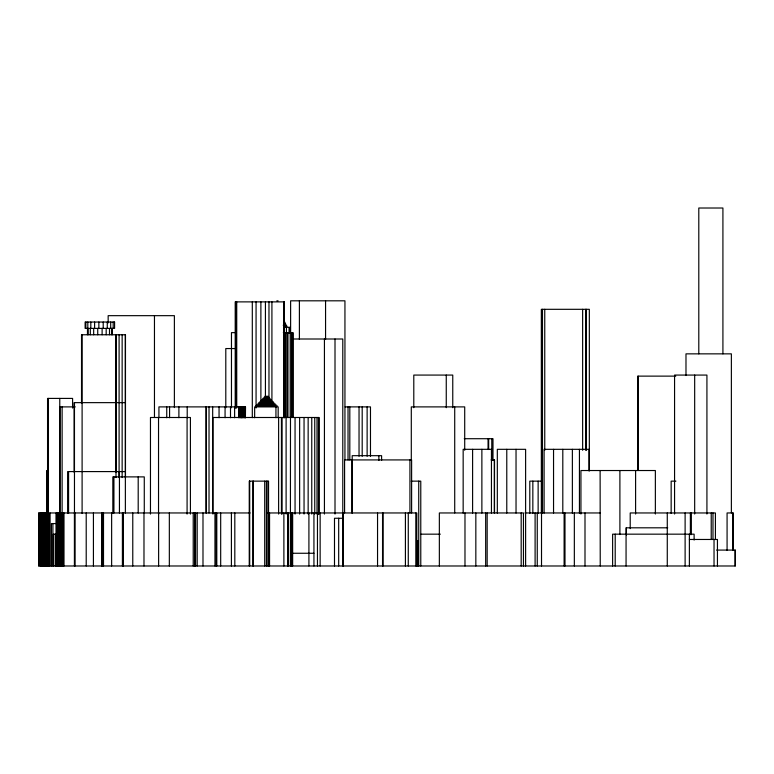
<?xml version="1.0" encoding="UTF-8"?>
<svg xmlns="http://www.w3.org/2000/svg" width="774" height="774" viewBox="0 0 774 774"><rect width="100%" height="100%" fill="white"/><g stroke="black" fill="none" stroke-linecap="round" stroke-linejoin="round"><path stroke-width="1.16" d="M276.84 300.815L278.069 300.815M284.697 322.032L283.768 322.032L283.768 324.451M284.203 323.097L285.229 323.097L285.229 325.515M284.658 324.151L285.799 324.151M283.226 325.215L286.583 325.215M284.261 326.28L287.106 326.28M283.681 327.334L290.385 327.334L290.385 333.381M236.254 332.636L231.465 332.636L231.465 407.743M283.342 332.636L292.853 332.636L292.853 417.273M292.204 339.002L342.785 339.002L342.785 514.071M235.993 348.552L225.795 348.552L225.795 407.743M675.77 376.125L637.844 376.125L637.844 470.457M264.872 396.278L268.191 396.278M263.934 397.343L269.226 397.343M262.763 398.407L270.049 398.407M261.98 399.461L270.968 399.461M260.857 400.526L271.809 400.526M259.89 401.58L273.164 401.58M125.475 402.644L74.159 402.644L74.159 472.304M258.739 402.644L273.899 402.644M257.936 403.709L275.041 403.709M256.823 404.763L276.047 404.763M255.807 405.828L277.208 405.828M75.242 406.892L60.014 406.892L59.995 565.988M345.175 406.892L370.475 406.892L370.475 456.302M464.245 438.713L492.99 438.713L492.99 460.327M491.055 459.92L494.518 459.92L494.518 512.959M125.475 471.589L67.638 471.589L67.638 513.414M411.188 481.138L420.775 481.138L420.775 565.988M541.781 481.138L529.793 481.138L529.793 513.404M675.905 481.138L671.155 481.138L671.155 513.404M47.882 502.345L47.098 502.345L47.098 565.988M47.427 512.959L38.7 512.959L38.7 565.988L735.3 565.988L735.3 550.082L716.579 550.082M250.099 512.959L49.507 512.959L49.546 565.988M267.852 512.959L416.799 512.959L416.799 565.988M524.936 512.959L600.237 512.959M343.211 518.261L334.494 518.261L334.494 565.988M57.431 523.563L51.423 523.563L51.423 565.988M667.73 527.81L626.06 527.81L626.06 565.988M48.423 528.865L48.549 565.988M47.882 534.166L46.295 534.166L46.295 565.988M48.423 534.166L49.004 534.166L49.004 565.988M57.344 534.166L53.3 534.166L53.3 565.988M421.085 534.166L440.348 534.166M47.562 539.468L49.226 539.468L49.226 565.988M689.382 539.468L717.44 539.468L717.44 565.988M46.295 544.78L47.204 544.78M292.649 553.265L313.934 553.265M735.106 550.082L735.106 565.988M733.307 550.324L733.307 512.959L727.076 512.959L727.076 550.324M732.833 512.959L732.833 550.324M731.372 512.959L731.372 353.853L685.987 353.853L685.987 375.545M722.916 353.853L722.916 208.013L698.796 208.013L698.796 353.853M715.418 539.468L715.418 512.959L630.21 512.959L630.21 528.623M714.034 539.468L714.034 565.988M712.98 512.959L712.98 539.468M711.229 512.959L711.229 539.468M706.923 514.033L706.923 375.071L674.57 375.071L674.57 514.033M694.675 375.071L694.675 514.033M694.123 540.059L694.123 534.166L612.621 534.166L612.621 565.988M691.346 512.959L691.346 534.65M690.369 512.959L690.369 534.65M689.382 534.166L689.382 565.988M685.116 512.959L685.116 565.988M667.275 512.959L667.275 565.988M655.365 514.033L655.365 470.524L580.935 470.524L580.935 514.033M638.076 376.125L638.076 470.457M635.599 470.524L635.599 514.033M626.398 527.81L626.398 534.969M619.897 470.524L619.897 534.573M615.204 534.166L615.204 565.988M600.121 470.524L600.237 565.988M589.333 470.786L589.333 309.31L541.336 309.31L541.336 512.969M589.024 470.969L589.024 449.317L544.103 449.317L544.103 513.065M586.431 309.31L586.431 450.304M585.686 309.31L585.686 450.304M584.999 512.959L584.999 565.988M582.638 309.31L582.638 450.304M579.436 449.317L579.436 513.065M574.337 512.959L574.337 565.988M572.373 449.317L572.373 513.065M564.991 512.959L564.991 565.988M564.111 512.959L564.111 565.988M562.804 449.317L562.804 513.065M553.545 449.317L553.545 513.065M544.751 309.31L544.751 450.304M542.477 309.31L542.477 512.969M541.519 512.959L541.519 565.988M538.133 481.138L538.133 513.404M537.262 512.959L537.262 565.988M535.105 512.959L535.105 565.988M532.841 481.138L532.841 513.404M525.614 565.988L525.614 449.317L497.324 449.317L497.324 513.065M523.456 565.988L523.456 512.959L439.351 512.959L439.351 565.988M521.183 512.959L521.183 565.988M516.035 449.317L516.035 513.065M506.776 449.317L506.776 513.065M494.334 459.92L494.334 512.959M491.78 438.713L491.78 460.327M491.442 513.065L491.442 449.317L463.162 449.317L463.162 513.065M488.665 438.713L488.665 449.52M488.065 438.713L488.065 449.52M487.165 512.959L487.165 565.988M485.666 512.959L485.666 565.988M481.873 449.317L481.873 513.065M475.836 512.959L475.836 565.988M472.604 449.317L472.604 513.065M464.981 512.959L464.981 565.988M464.71 450.274L464.71 406.892L411.294 406.892L411.294 459.92M454.715 406.892L454.715 512.959M452.761 407.695L452.761 375.071L413.79 375.071L413.79 407.695M446.259 375.071L446.259 407.695M418.734 481.138L418.734 565.988M417.854 540.533L417.854 565.988M415.822 512.959L415.822 565.988M411.613 512.959L411.613 459.92L344.585 459.92L344.585 512.959M409.93 459.92L409.93 512.959M408.275 512.959L408.275 565.988M405.412 512.959L405.412 565.988M383.072 512.959L383.072 565.988M382.549 512.959L382.549 565.988M381.601 460.472L381.601 455.683L352.199 455.683L352.199 460.472M378.873 455.683L378.873 460.472M377.548 512.959L377.548 565.988M367.128 406.892L367.128 456.302M362.193 406.892L362.193 456.302M359.039 406.892L359.039 456.302M352.344 459.92L352.344 512.959M351.851 459.92L351.851 512.959M349.809 406.892L349.809 459.92M348.029 406.892L348.029 459.92M344.943 459.92L344.943 300.815L290.618 300.815L290.618 333.362M343.182 512.959L343.182 565.988M342.94 512.959L342.94 565.988M338.683 518.261L338.683 565.988M335.007 339.002L335.007 514.071M325.564 300.815L325.564 339.389M324.432 339.002L324.432 514.071M320.146 512.959L320.146 565.988M319.023 514.081L319.023 417.496L212.956 417.496L212.956 514.081M318.704 417.496L318.704 514.081M318.453 417.496L318.453 514.081M317.456 512.959L317.456 565.988M317.001 417.496L317.001 514.081M314.747 417.496L314.747 514.081M313.934 512.959L313.934 565.988M311.758 417.496L311.758 514.081M308.913 512.959L308.913 565.988M308.149 417.496L308.149 514.081M304.047 417.496L304.047 514.081M299.635 417.496L299.635 514.081M299.393 300.815L299.393 339.389M295.058 417.496L295.058 514.081M292.727 332.636L292.727 417.273M292.649 512.959L292.649 565.988M292.601 332.636L292.601 417.273M292.359 512.959L292.33 565.988M291.566 512.959L291.566 565.988M291.459 332.636L291.459 417.273M290.492 417.496L290.385 565.988M290.211 327.334L290.192 417.273M289.06 327.334L289.06 333.381M288.296 512.959L288.296 565.988M287.957 332.636L287.957 417.273M287.609 512.959L287.609 565.988M286.902 332.636L286.902 417.273M286.428 327.334L286.428 333.381M286.109 417.496L286.109 514.081M285.558 332.636L285.558 417.273M284.609 322.032L284.697 324.451M284.416 417.65L284.416 301.879L235.209 301.879L235.209 408.004M284.31 301.879L284.31 417.65M283.99 301.879L283.99 417.65M283.884 512.959L283.884 565.988M283.632 301.879L283.632 417.65M282.084 417.496L282.084 514.081M281.436 417.496L281.436 514.081M278.621 417.496L278.621 514.081M278.176 417.737L278.176 406.892L254.656 406.892L254.656 417.737M275.941 406.892L275.941 417.737M271.916 301.879L271.916 401.977M269.555 512.959L269.555 565.988M268.975 301.879L268.975 399.568M268.549 565.988L268.549 481.138L249.305 481.138L249.305 565.988M267.891 481.138L267.891 565.988M266.411 481.138L266.411 565.988M265.424 301.879L265.424 397.149M264.708 481.138L264.708 565.988M260.886 301.879L260.886 401.977M256.068 301.879L256.068 408.004M253.272 481.138L253.272 565.988M252.934 481.138L252.934 565.988M252.305 301.879L252.305 417.65M249.596 481.138L249.596 565.988M249.518 481.138L249.518 565.988M245.416 417.737L245.522 406.892L158.931 406.892L158.931 417.737M244.245 406.892L244.245 417.737M243.423 406.892L243.423 417.737M242.649 406.892L242.649 417.737M242.049 406.892L242.049 417.737M241.498 406.892L241.498 417.737M241.062 406.892L241.062 417.737M240.569 406.892L240.569 417.737M239.137 406.892L239.137 417.737M238.914 406.892L238.914 417.737M236.728 301.879L236.728 408.004M235.896 301.879L235.896 408.004M234.812 512.959L234.812 565.988M234.619 406.892L234.619 417.737M231.407 512.959L231.407 565.988M230.497 406.892L230.497 417.737M225.07 406.892L225.07 417.737M220.687 512.959L220.687 565.988M219.052 406.892L219.052 417.737M216.788 512.959L216.788 565.988M216.178 512.959L216.178 565.988M214.959 512.959L214.959 565.988M212.676 406.892L212.676 512.959M209.019 406.892L209.019 512.959M206.261 406.892L206.261 512.959M206.097 406.892L206.097 512.959M202.991 512.959L202.991 565.988M197.186 512.959L197.186 565.988M195.532 512.959L195.532 565.988M194.574 512.959L194.574 565.988M193.219 512.959L193.219 565.988M190.414 514.081L190.414 417.496L150.466 417.496L150.466 514.081M187.211 406.892L187.211 417.737M187.085 417.496L187.085 514.081M178.891 406.892L178.891 417.737M174.382 407.579L174.382 315.666L108.157 315.666L108.157 322.922M169.574 406.892L169.574 417.737M169.332 512.959L169.332 565.988M166.739 406.892L166.739 417.737M158.622 512.959L158.622 565.988M158.535 417.496L158.535 514.081M154.461 315.666L154.461 417.244M144.274 513.017L144.274 476.89L112.83 476.89L112.83 513.017M143.983 512.959L143.983 565.988M138.198 476.89L138.198 513.017M132.77 512.959L132.77 565.988M125.475 477.568L125.475 334.765L81.522 334.765L81.522 403.409M125.311 334.765L125.378 513.017M123.201 512.959L123.201 565.988M122.843 512.959L122.843 565.988M122.408 512.959L122.408 565.988M122.147 334.765L122.147 477.568M119.438 476.89L119.438 513.017M119.196 471.589L119.196 477.568M119.09 334.765L119.09 477.568M116.071 334.765L116.071 472.304M115.994 334.765L115.994 477.568M113.923 476.89L113.923 513.017M113.188 322.032L113.188 328.399M112.336 328.399L112.336 334.765M111.64 328.399L111.64 334.765M111.64 512.959L111.64 565.988M110.692 322.032L110.692 328.399M109.502 328.399L109.502 334.765M107.267 322.032L107.267 328.399M106.183 328.399L106.183 334.765M103.503 512.959L103.503 565.988M103.213 322.032L103.213 328.399M102.362 512.959L102.362 565.988M102.11 328.399L102.11 334.765M101.646 512.959L101.646 565.988M98.859 322.032L98.859 328.399M97.737 328.399L97.737 334.765M94.602 322.032L94.602 328.399M93.664 328.399L93.664 334.765M93.422 512.959L93.422 565.988M90.81 322.032L90.81 328.399M90.326 328.399L90.326 334.765M88.188 328.399L88.188 334.765M87.81 322.032L87.81 328.399M87.472 328.399L87.472 334.765M86.214 512.959L86.214 565.988M85.866 322.032L85.866 328.399M82.102 334.765L82.102 513.414M75.107 512.959L75.107 565.988M74.468 402.644L74.468 513.414M74.41 512.959L74.41 565.988M72.592 408.043L72.592 398.407L47.562 398.407L47.562 565.988M68.567 471.589L68.567 513.414M64 512.959L64 565.988M63.381 512.959L63.381 565.988M62.404 512.959L62.404 565.988M62.278 512.959L62.278 565.988M62.123 406.892L62.123 512.959M61.194 512.959L61.194 565.988M60.953 512.959L60.953 565.988M60.595 512.959L60.614 565.988M60.382 512.959L60.304 565.988M59.772 398.407L59.772 514.149M59.453 512.959L59.453 565.988M58.843 512.959L58.843 565.988M58.592 512.959L58.592 565.988M57.982 512.959L57.982 565.988M57.063 512.959L57.063 565.988M56.773 512.959L56.773 565.988M56.454 512.959L56.454 565.988M56.134 512.959L56.134 565.988M55.206 534.166L55.206 565.988M52.913 523.563L52.913 565.988M50 512.959L50 565.988M48.423 398.407L48.423 565.988M47.204 502.345L47.204 565.988M46.904 565.988L46.904 470.524L46.721 565.988M46.459 534.166L46.459 565.988M45.279 512.959L45.279 565.988M45.018 512.959L45.018 565.988M44.728 512.959L44.64 565.988M44.476 512.959L44.476 565.988M44.07 512.959L44.07 565.988M43.876 512.959L43.876 565.988M43.731 512.959L43.731 565.988M43.392 512.959L43.392 565.988M42.493 512.959L42.493 565.988M41.835 512.959L41.835 565.988M41.661 512.959L41.661 565.988M41.525 512.959L41.399 565.988M41.148 512.959L41.148 565.988M40.896 565.988L40.78 512.959L40.732 565.988M40.287 512.959L40.287 565.988M38.923 512.959L38.923 565.988M114.581 322.032L85.13 322.032L85.13 328.399L114.581 328.399L114.581 322.032M245.058 417.737L245.058 406.892L245.039 417.737M42.193 565.988L42.193 512.959L42.193 565.988"/></g></svg>
